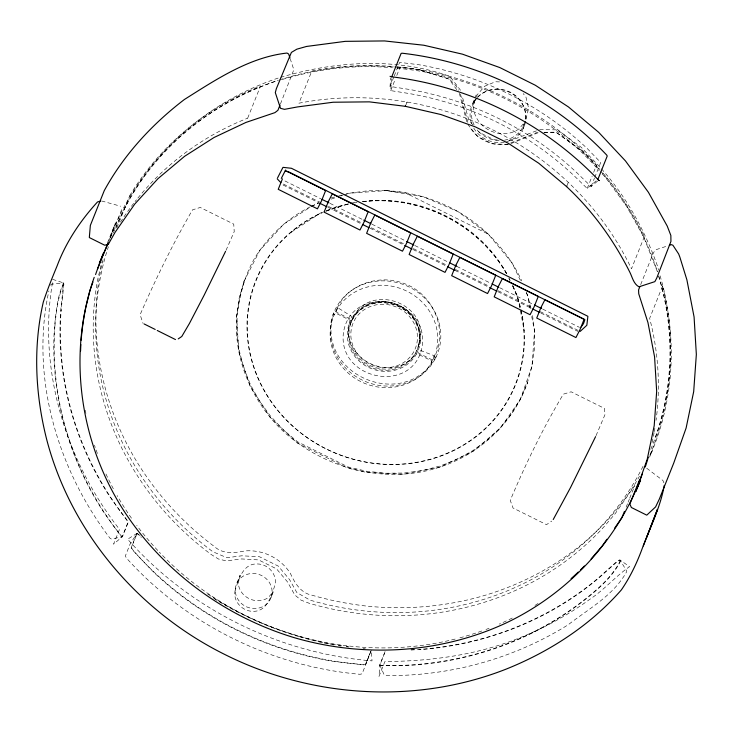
<?xml version="1.0" encoding="UTF-8"?>
<svg xmlns="http://www.w3.org/2000/svg" width="733" height="733" viewBox="0 0 733 733"><rect width="100%" height="100%" fill="white"/><g stroke="black" fill="none" stroke-linecap="round" stroke-linejoin="round"><path stroke-width="0.55" stroke-dasharray="3.67 2.75" d="M50.659 285.256L51.173 284.193L63.597 282.984L60.711 310.719A323.143 301.886 21.8 0 0 108.97 495.426L127.038 520.586L127.872 522.592L122.182 536.822L111.37 539.048L109.996 538.224C57.431 469.102 30.016 376.835 48.9 290.891M52.584 279.319L63.982 283.075L61.096 310.755M597.569 181.115L591.091 186.548L577.595 173.419A305.212 285.128 21.8 0 0 408.822 89.371L390.038 86.43L390.634 78.065M385.091 651.573L379.831 664.721L378.998 676.321L384.917 661.523C430.793 661.331 477.339 655.009 520.201 637.618C545.16 627.567 568.881 614.529 590.651 598.724C604.707 589.378 615.766 576.138 629.565 566.655L619.779 559.847L616.92 561.423L598.082 578.172A322.74 301.611 21.9 0 1 418.772 649.447M596.222 180.859L587.206 188.463L574.535 176.158A300.548 280.776 21.8 0 0 408.345 93.403L390.716 90.617L391.669 77.9M54.911 326.222C56.239 311.644 57.934 296.48 63.982 283.075M52.464 282.681C37.75 369.817 65.64 460.471 119.497 529.354L113.578 544.152L122.503 536.574L128.165 522.409L127.34 520.366L120.505 511.597M310.316 206.798C290.195 216.776 273.024 232.068 259.922 250.237C245.683 269.561 240.369 292.962 236.622 316.225C233.644 358.968 251.905 401.602 282.81 430.876C324.252 468.772 385.796 485.026 439.763 467.132C479.593 454.213 513.228 423.051 527.238 383.359L527.723 382.131L520.742 398.358L511.625 413.531L500.529 427.403L487.628 439.763L473.124 450.419L457.245 459.197L440.24 465.959L422.382 470.595L403.947 473.042L385.228 473.243L366.518 471.209L348.129 466.967L297.635 441.825L283.259 429.749L270.504 416.115L259.574 401.143L250.631 385.072L243.823 368.149L239.26 350.64L237.006 332.837L237.107 315.007L239.554 297.433L244.309 280.409L239.068 298.661L236.622 316.225L238.784 351.831L250.164 386.227L270.046 417.251L297.195 442.943L347.68 468.085L366.069 472.336L403.48 474.187L439.763 467.132L472.638 451.62L500.043 428.622L520.247 399.586L531.984 366.335L534.43 348.78L534.522 330.959L532.268 313.165M103.069 259.656C85.303 330.345 101.484 407.044 140.644 467.828C160.27 498.229 185.449 524.929 214.421 546.58C222.869 554.313 234.478 553.094 244.813 550.941C262.973 549.384 280.922 558.189 290.543 573.719C294.923 583.276 300.933 593.18 312.139 595.242C329.722 600.281 347.689 603.891 365.859 605.999C401.776 609.829 438.307 607.3 473.344 598.531C541.595 581.269 604.707 538.297 639.469 476.23M474.957 100.082L473.472 106.312C474.031 128.183 501.125 141.35 518.918 128.944L525.231 121.641M525.992 119.259L528.63 108.2L525.9 96.921L523.16 93.549M98.689 275.187L101.988 261.617M527.238 383.359L531.984 366.335L534.522 330.959L531.324 314.42M108.805 241.34L115.457 222.795L109.519 239.627M430.967 363.421L431.847 360.984L417.123 353.654L415.996 354.827A36.998 34.561 21.8 0 1 368.168 367.215A36.998 34.561 21.8 0 1 349.925 321.924L350.209 320.339L335.485 313L334.019 315.135A54.288 50.714 21.8 0 0 360.792 381.591A54.288 50.714 21.8 0 0 430.967 363.421L434.147 355.688L419.423 350.053L418.396 350.255C395.673 388.197 334.129 358.318 351.62 317.004L351.08 316.024L337.482 307.558L334.019 315.135M433.111 359.372C449.641 331.215 433.46 293.145 403.022 283.13C378.045 273.812 345.335 284.954 336.053 311.039L336.823 312.395L349.907 318.91L351.519 318.745L354.387 314.484A36.998 34.561 21.8 0 1 399.732 305.67A36.998 34.561 21.8 0 1 419.423 346.865L417.645 351.666L418.47 353.049L431.545 359.564L433.111 359.372L435.301 353.883M371.301 650.189L362.111 673.819L360.022 674.287C271.183 666.517 185.907 624.351 126.323 557.914L125.361 555.926L130.062 544.161L136.879 533.45L141.368 537.39M121.669 209.601L110.445 237.767M626.138 507.172L627.741 503.15M107.476 242.852L114.101 226.332M116.868 227.954L129.723 195.83M247.672 118.169L260.527 86.036M280.446 103.976L293.832 69.699L290.378 59.245M136.879 533.45L131.189 547.679L132.114 549.622L153.655 572.226A323.143 301.886 21.8 0 0 332.342 661.212L363.586 664.895L365.611 664.419L370.898 651.206M140.067 535.612L137.163 533.258L131.491 547.414L132.407 549.402L139.792 557.767A322.749 301.501 21.8 0 0 352.362 663.622L363.586 664.529L365.639 664.016L370.495 651.875M390.038 86.43L393.795 77.02M394.217 75.975L399.659 62.378L418.69 64.706A305.212 285.128 21.8 0 1 587.463 148.753L600.712 162.497L594.857 177.139M390.716 90.617L395.114 79.613M396.764 75.499L400.09 67.179L417.966 69.342A300.548 280.776 21.8 0 1 584.155 152.107L596.589 165.026L593.254 173.355M405.935 104.874L407.053 102.07L405.532 105.882M332.984 314.814L333.652 313.138C314.246 374.801 405.386 413.064 436.19 356.467L435.521 358.144A55.772 52.098 21.8 0 1 340.103 361.378A55.772 52.098 21.8 0 1 380.977 280.876A55.772 52.098 21.8 0 1 435.521 358.144M237.08 582.726L240.122 575.13L238.326 582.653C238.692 597.074 256.55 605.751 268.278 597.569L273.363 591.678L270.321 599.282A18.572 17.354 21.8 0 1 238.527 600.245A18.572 17.354 21.8 0 1 252.253 573.481A18.572 17.354 21.8 0 1 270.321 599.282M350.942 322.364C366.17 278.421 435.375 304.021 418.085 347.094C431.196 305.643 363.641 283.121 350.154 324.939L350.401 324.325M472.776 103.435L474.672 98.689M475.057 97.746L476.193 94.896M474.031 102.647L475.964 97.819M476.349 96.857L477.119 94.923L484.595 86.274L495.435 81.748L500.905 81.968M522.904 126.983L524.068 124.088M523.225 128.559L525.873 121.916M566.746 186.164L568.277 182.352M410.993 649.869L418.809 649.722A323.143 301.886 21.8 0 0 598.348 578.456L617.204 561.689L620.072 560.104L626.394 570.512L626.504 572.015C613.494 595.443 588.709 608.766 568.258 624.718C513.879 658.683 449.87 676.339 385.796 675.569L384.202 674.91L379.822 665.124L385.512 650.895M587.206 188.463L592.182 176.03M591.091 186.548L594.436 178.183M644.334 236.658L631.489 268.791A291.542 272.364 21.8 0 0 298.927 103.188L311.791 71.055A291.597 272.383 21.8 0 1 396.104 66.767M640.679 284.633L653.35 252.967L655.549 249.834L667.204 246.031M662.504 286.218L649.649 318.351A291.542 272.364 21.8 0 1 656.062 420.33M628.144 502.142L629.317 499.2M629.711 498.229L634.741 485.594L615.189 513.677L603.965 526.798A291.597 272.383 21.8 0 1 308.95 603.186L301.025 600.135L294.831 595.013L287.363 581.745L276.552 568.872L258.511 559.893L241.588 558.949L226.314 560.892L218.452 559.013L211.26 554.542A291.597 272.383 21.8 0 1 98.57 275.287M655.449 437.125L656.539 434.403C673.994 383.066 675.67 326.396 659.663 274.472M649.823 455.22C673.792 399.146 676.825 334.688 658.71 276.497M649.557 457.19L652.095 450.859L649.685 455.972M110.271 237.574C137.758 162.992 202.171 105.332 277.166 80.804M115.759 228.293C143.622 156.386 206.871 101.493 279.511 77.625M596.021 435.695L604.899 414.86L604.569 408.464L571.126 391.807L563.347 394.171C543.061 428.008 525.625 463.989 510.25 500.364L513.036 507.996L546.488 524.654L551.812 521.062M226.011 250.402L234.221 231.601L233.745 224.124L200.292 207.466L192.55 209.821C172.924 243.603 155.698 278.888 140.113 314.714L143.045 323.409M243.814 281.637L259.922 250.237L283.909 224.023L310.49 207.036M336.053 311.039L340.579 304.222A54.288 50.714 21.8 0 1 407.099 291.294A54.288 50.714 21.8 0 1 435.998 351.739M291.129 232.279L320.358 213.074L324.646 211.663M311.443 206.431L318.534 202.922M137.163 533.258L127.661 539.204C189.435 609.233 279.053 653.378 372.016 660.891L371.374 650.959M311.314 206.257L318.507 203.233M510.791 142.88L537.381 132.325M510.864 143.622L538.443 132.609M536.474 130.841L510.26 140.663L507.007 140.479M325.718 211.306L351.409 202.821M331.179 199.101L335.402 197.718M340.689 195.995L342.797 195.308M343.85 194.96L349.137 193.237L367.572 190.809L386.273 190.617L423.573 196.865L457.896 211.507L488.242 234.12C501.995 247.635 513.751 263.284 521.74 280.886M280.62 77.332C335.238 61.123 395.637 57.027 449.961 76.406L460.535 90.278M282.562 79.402C318.067 68.774 355.615 64.376 392.558 67.775M331.289 197.864L334.431 197.049M338.637 195.958L341.789 195.143M345.985 194.053L349.137 193.237L386.273 190.617L404.983 192.66L488.242 234.12L511.946 262.716L520.806 281.261M63.597 282.984C57.357 295.976 56.157 311.864 54.526 326.176A323.143 301.886 21.8 0 0 102.785 510.883L120.853 536.043L122.182 536.822M352.481 202.464L354.763 202.299M362.762 201.703C419.377 193.558 479.95 223.629 506.87 274.151M544.005 132.563L556.246 132.453L580.426 149.999A289.691 270.624 21.8 0 1 599.906 170.248M544.005 132.279L556.173 132.187L581.122 150.219M539.625 129.659L557.282 129.851L581.443 147.47L600.629 167.93M508.739 144.465L492.347 143.796L477.55 136.43L467.966 124.665M497.231 139.921L493.969 139.737L479.18 132.371L476.413 129.072M363.046 648.531L365.291 648.705M397.075 68.27C474.178 74.876 548.266 112.406 599.2 170.679M338.527 645.755L340.753 646.02M346.333 646.671L348.569 646.937M101.557 200.952L120.597 206.22M419.908 69.937L449.439 79.036L456.531 86.521L458.501 90.278M379.822 665.124L381.362 665.766L412.633 665.179A323.143 301.886 21.8 0 0 592.163 593.913C602.984 584.714 613.484 574.672 620.145 561.945L620.072 560.104M379.831 664.721L381.362 665.408L392.576 665.619A322.749 301.501 21.8 0 0 591.888 593.629C602.801 584.549 613.155 574.37 619.843 561.698L619.779 559.847M284.963 180.959L320.761 198.753M329.96 203.334L362.688 219.598M371.897 224.179L405.642 240.955M414.851 245.528L447.57 261.8M456.778 266.372L491.55 283.662M499.732 287.73L533.487 304.507M542.686 309.088L579.501 327.385M283.378 184.047L320.22 202.345M328.402 206.413L362.175 223.18M371.384 227.752L404.13 244.016M413.339 248.597L447.112 265.364M455.294 269.432L489.067 286.2M498.275 290.772L532.039 307.548M540.23 311.617L578.09 330.418M283.011 184.973L318.828 202.757M328.036 207.338L360.783 223.602M369.991 228.174L403.755 244.941M412.972 249.513L445.719 265.777M454.927 270.358L489.717 287.629M497.899 291.697L531.672 308.474M540.881 313.046L577.723 331.343M122.503 536.574L121.156 535.832L114.321 527.054M646.68 468.204L662.916 480.5L664.116 483.313M601.399 168.755C626.413 196.875 644.829 230.4 657.391 265.804L658.527 270.138M602.279 173.978L605.366 177.267L626.523 206.193L643.821 237.254L657.565 272.135M472.95 124.958L468.808 120.01L462.065 95.785M456.751 89.673L448.917 79.008L420.238 70.231A289.691 270.624 21.8 0 0 395.527 67.07M508.821 278.201L509.801 280.226M512.734 286.301L517.617 296.425L520.274 309.894M526.221 292.595L527.696 295.683L531.123 308.795M526.422 292.513L527.696 295.683L530.472 310.013M460.471 94.035L467.874 122.438M459.353 93.228L466.719 121.632M520.503 311.021L524.15 330.739M386.273 190.617A150.577 140.672 21.8 0 1 488.242 234.12M643.033 466.316A289.691 270.624 21.8 0 1 310.013 600.125L296.81 592.521L289.517 579.51L278.247 566.096L259.519 556.768L241.872 555.788L226.918 557.712L212.882 551.757A289.691 270.624 21.8 0 1 108.365 246.764M113.358 232.92A289.691 270.624 21.8 0 1 278.458 80.245M279.548 79.888A289.691 270.624 21.8 0 1 394.4 66.969M600.639 171.101A289.691 270.624 21.8 0 1 657.382 271.631M658.71 275.929A289.691 270.624 21.8 0 1 650.583 449.815M129.631 195.803A291.597 272.383 21.8 0 1 260.435 85.981M397.24 66.877A291.597 272.383 21.8 0 1 419.844 69.855M581.104 150.118A291.597 272.383 21.8 0 1 599.97 169.644M602.92 173.052A291.597 272.383 21.8 0 1 644.344 236.557M662.531 286.117A291.597 272.383 21.8 0 1 650.446 455.028M538.068 603.479A291.542 272.364 21.8 0 1 534.366 605.806M512.285 618.047A291.542 272.364 21.8 0 1 507.328 620.448M506.329 620.915A291.542 272.364 21.8 0 1 499.283 624.095M489.058 628.291A291.542 272.364 21.8 0 1 485.942 629.482M481.773 631.003A291.542 272.364 21.8 0 1 457.31 638.516M455.147 639.066A291.542 272.364 21.8 0 1 159.299 552.114M157.751 550.465A291.542 272.364 21.8 0 1 136.759 525.451M131.491 518.185A291.542 272.364 21.8 0 1 117.106 495.563M113.331 488.746A291.542 272.364 21.8 0 1 105.433 472.858M97.397 453.48A291.542 272.364 21.8 0 1 94.465 445.178M85.908 413.476A291.542 272.364 21.8 0 1 85.266 410.269M120.469 222.145A291.542 272.364 21.8 0 1 134.341 202.491M135.046 201.593A291.542 272.364 21.8 0 1 136.466 199.797M137.859 198.075A291.542 272.364 21.8 0 1 158.136 175.911M159.739 174.362A291.542 272.364 21.8 0 1 247.672 118.178M654.871 428.209A291.542 272.364 21.8 0 1 654.285 431.59M654.083 432.717A291.542 272.364 21.8 0 1 651.49 445.032M525.588 121.412A28.193 26.333 21.8 0 1 505.404 141.945M504.322 142.156A28.193 26.333 21.8 0 1 473.381 127.46M471.576 123.465A28.193 26.333 21.8 0 1 476.45 98.121M477.201 97.315A28.193 26.333 21.8 0 1 509.499 92.294A28.193 26.333 21.8 0 1 525.753 120.34M507.749 144.163A35.285 32.967 21.8 0 1 469.404 126.452M414.337 649.731A322.74 301.611 21.9 0 1 411.002 649.905M119.9 510.791A322.74 301.611 21.9 0 1 61.206 309.702M114.55 527.384A322.749 301.501 21.8 0 1 54.874 326.643M279.887 630.004A323.702 302.399 21.8 0 1 207.485 593.95M348.56 646.891A322.905 301.657 21.8 0 1 346.333 646.579M341.908 645.901A322.905 301.657 21.8 0 1 279.905 629.968M524.883 121.623A27.313 25.518 21.8 0 1 504.597 140.159M499.136 140.58A27.313 25.518 21.8 0 1 477.733 130.428M474.132 124.986A27.313 25.518 21.8 0 1 477.238 97.892M478.026 97.022A27.313 25.518 21.8 0 1 510.122 92.092A27.313 25.518 21.8 0 1 525.13 120.478M512.633 285.723A139.792 130.593 21.8 0 1 443.355 454.817A139.792 130.593 21.8 0 1 260.856 384.431A139.792 130.593 21.8 0 1 322.447 212.368M326.606 210.618A139.792 130.593 21.8 0 1 349.513 203.664M362.707 201.52A139.792 130.593 21.8 0 1 506.43 273.537M509.16 278.54A139.792 130.593 21.8 0 1 510.195 280.574M521.044 309.839A139.792 130.593 21.8 0 1 427.605 460.168A139.792 130.593 21.8 0 1 257.769 377.193A139.792 130.593 21.8 0 1 322.309 212.744M326.46 210.976A139.792 130.593 21.8 0 1 349.339 203.939M354.818 202.876A139.792 130.593 21.8 0 1 356.998 202.51M362.523 201.749A139.792 130.593 21.8 0 1 507.062 274.243M512.743 285.421A139.792 130.593 21.8 0 1 520.787 308.749M334.101 644.976A323.143 301.886 21.8 0 1 300.127 636.95M299.046 636.638A323.143 301.886 21.8 0 1 213.926 598.495M343.465 332.416C337.116 380.537 414.017 395.371 422.309 345.793C428.649 297.671 351.748 282.837 343.465 332.416M235.174 590.267C232.636 600.73 241.872 611.084 252.308 611.295C266.885 612.257 271.357 596.021 274.957 585.053C277.495 574.562 268.241 564.172 257.778 563.97C243.154 562.99 238.711 579.262 235.174 590.267M353.434 352.454A35.88 33.526 21.8 0 0 415.025 354.277A35.88 33.526 21.8 0 0 383.386 302.601A35.88 33.526 21.8 0 0 353.434 352.454M355.175 353.178A35.734 33.388 21.8 0 0 416.335 351.318A35.734 33.388 21.8 0 0 381.581 301.694A35.734 33.388 21.8 0 0 355.175 353.178M356.687 352.683A33.608 31.4 21.8 0 0 414.209 350.942A33.608 31.4 21.8 0 0 381.517 304.268A33.608 31.4 21.8 0 0 356.687 352.683"/><path stroke-width="1.1" d="M664.272 485.347C660.314 507.932 649.557 528.475 641.723 549.869C636.446 563.961 629.894 577.522 621.337 589.937C590.541 625.047 550.373 651.179 507.263 668.67C416.912 704.651 311.928 698.1 225.288 654.725C139.142 612.137 70.918 532.781 46.637 439.278C35.321 394.611 32.912 347.167 43.302 302.088C47.315 289.755 52.217 277.752 57.156 265.777C66.007 242.055 80.502 220.532 97.544 201.914L100.549 201.19M94.209 277.34C67.042 354.396 79.851 442.338 123.785 510.663C163.432 571.777 225.407 617.067 295.06 637.902C364.31 657.932 440.46 653.515 506.017 623.013C568.506 593.364 618.991 539.415 642.282 474.059M92.917 282.058L89.893 290.635L85.825 307.329A291.542 272.364 21.8 0 0 81.161 340.249M95.565 274.554L101.236 258.483M646.735 537.188L657.437 509.371L643.299 545.957M101.658 257.42L103.353 253.178M97.562 268.965L107.604 243.851M280.024 105.03L277.917 110.307L274.948 112.625L245.976 122.42L214.082 137.474L184.615 156.294L158.035 178.605L134.771 204.04L115.163 232.214L108.301 244.336L104.718 245.225L89.316 237.556L90.351 225.407L104.26 190.635C123.84 154.773 152.061 124.216 184.404 99.486C215.804 79.714 249.238 57.22 286.988 53.051L288.646 54.022L290.03 58.2M282.425 178.852L278.238 189.316L317.444 208.841L321.448 201.025L325.635 190.571L286.429 171.046M391.743 76.837L401.125 53.399L402.16 53.216C479.428 62.003 553.25 98.534 606.713 155.075L607.236 156.037L597.853 179.475M566.572 186.603L538.728 163.23L508.189 143.228L475.424 126.919L440.973 114.55L405.358 106.322L369.35 101.86L333.121 102.235L297.442 106.936L284.459 109.345L280.501 108.31L275.306 92.633L276.341 88.72L291.395 52.41L296.847 49.175L306.568 46.445L345.261 41.35L384.55 40.938L423.821 45.235L462.441 54.16L499.814 67.573L535.337 85.257L568.46 106.954L598.659 132.297L625.46 160.912L648.43 192.321L667.213 226.048L670.851 235.43L670.942 241.414L656.713 278.137L654.853 281.637L638.965 286.823C633.66 283.918 632.442 277.569 629.986 272.539C614.016 240.415 592.832 211.104 566.572 186.603L566.746 186.164M639.836 286.74L638.571 289.911L638.736 293.786L647.954 322.602L654.569 356.824L656.667 391.367L654.202 425.69L647.23 459.243L635.841 491.495L640.44 479.987M639.552 479.822L629.858 504.066L631.37 507.493L646.763 515.162L655.604 506.897L659.343 499.063L673.764 463.009L686.115 428.026L693.684 391.642L696.35 354.424L694.078 316.958L686.894 279.841L679.867 257.136L678.657 253.984L672.921 245.243L671.446 244.648L669.321 245.335M108.429 242.77L99.386 262.973M624.434 511.405L621.868 517.745L614.703 528.044M595.581 436.657L570.485 487.647L553.223 519.532M225.535 251.41L204.131 295.216L189.416 323.491L181.784 336.493L178.256 338.875M277.569 177.872L282.975 167.344L291.459 168.288L587.893 316.308L586.84 325.269L580.142 331.435M281.307 178.403L285.623 169.992M606.897 539.268L602.334 545.819L591.1 558.949M581.122 327.037L583.514 323.62L584.888 319.689L289.508 172.301L285.256 170.917M598.385 180.428L599.392 180.565L598.65 180.199C544.115 122.869 469.377 85.898 390.826 76.708L390.038 76.314M321.778 199.266L328.943 202.821M363.715 220.111L370.871 223.666M406.668 241.459L413.824 245.024M449.622 262.817L456.778 266.372M492.576 284.175L498.706 287.226M534.504 305.02L541.66 308.575M319.845 203.27L327.01 206.825M362.826 224.619L368.965 227.661M404.781 245.454L411.946 249.009M447.762 266.794L454.927 270.358M489.717 287.629L496.882 291.193M532.699 308.978L539.864 312.533M144.062 323.913L155.213 329.465M157.238 330.473L175.48 339.562M277.202 178.797L280.831 182.654M584.43 565.995A291.542 272.364 21.8 0 1 580.6 569.807M578.264 572.052A291.542 272.364 21.8 0 1 571.08 578.63M80.575 350.997A291.542 272.364 21.8 0 1 80.877 344.537M648.311 457.172A291.542 272.364 21.8 0 1 645.26 466.976M640.587 479.858A291.542 272.364 21.8 0 1 637.545 487.234M405.56 105.818L405.358 106.322L405.532 105.882M328.274 201.685L324.096 212.149L359.967 230.015L363.971 222.209L368.158 211.745L332.278 193.879L328.274 201.685M370.806 222.869L366.619 233.323L402.499 251.19L406.503 243.383L410.691 232.92L374.81 215.053L370.806 222.869M413.33 244.043L409.142 254.507L445.023 272.374L449.027 264.558L453.214 254.104L417.334 236.237L413.33 244.043M455.862 265.218L451.675 275.681L487.555 293.548L491.559 285.742L495.737 275.278L459.866 257.411L455.862 265.218M498.385 286.401L494.198 296.856L530.078 314.723L534.082 306.916L538.269 296.453L502.389 278.586L498.385 286.401M540.908 307.576L536.73 318.04L575.927 337.556L579.931 329.749L584.119 319.286L544.912 299.77L540.908 307.576"/></g></svg>
